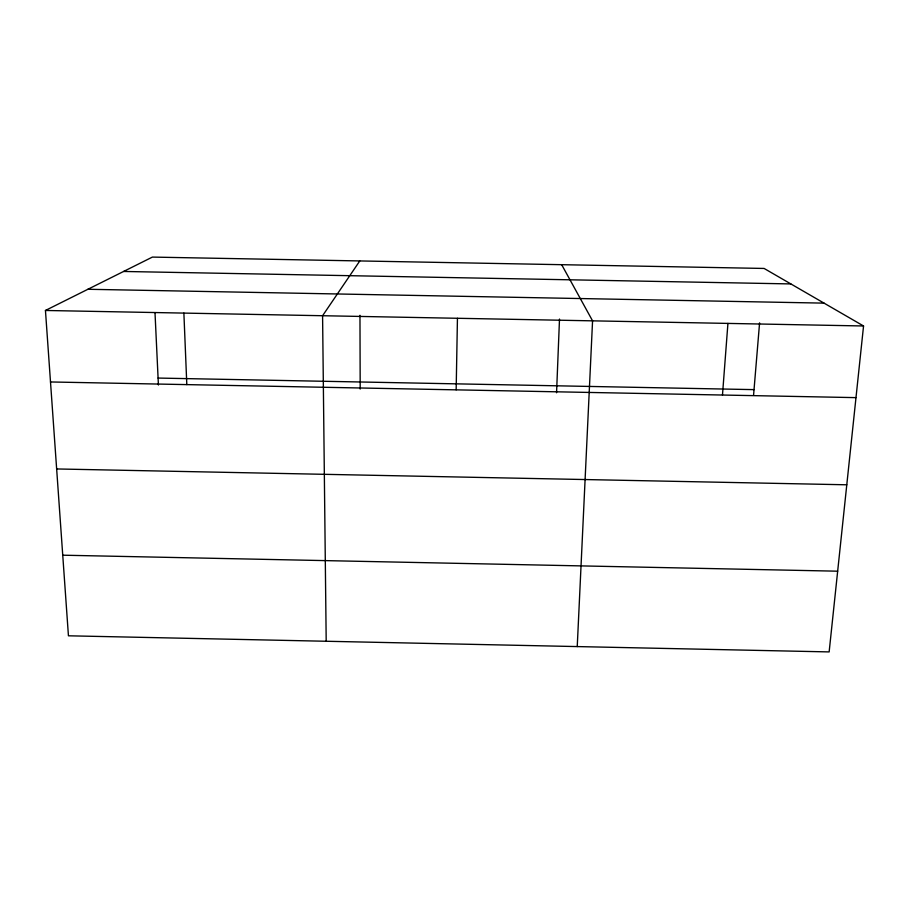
<?xml version="1.0" encoding="UTF-8"?>
<svg xmlns="http://www.w3.org/2000/svg" width="909" height="909" viewBox="0 0 909 909"><rect width="100%" height="100%" fill="white"/><g stroke="black" fill="none" stroke-linecap="round" stroke-linejoin="round"><path stroke-width="1.36" d="M456.159 389.847L457.443 318.286M556.558 392.768L559.501 319.059M577.238 646.583L592.566 320.843L561.671 264.689M722.473 395.029L727.927 323.411M753.572 395.199L759.583 322.854M863.55 325.979L829.144 651.912L68.436 635.8L45.45 310.469L152.382 257.088L764.105 268.45L863.55 325.979L45.45 310.469M359.794 260.94L322.581 315.73L326.195 641.265M123.59 271.461L790.864 283.926M87.9 289.278L824.043 303.129M158.086 378.064L754.038 389.631M50.506 381.962L855.994 397.631M56.653 468.953L846.79 484.792M62.744 555.194L837.666 571.193M155.007 312.81L158.416 385.018M183.879 313.094L186.811 384.609M359.964 315.287L360.191 389.086"/></g></svg>
